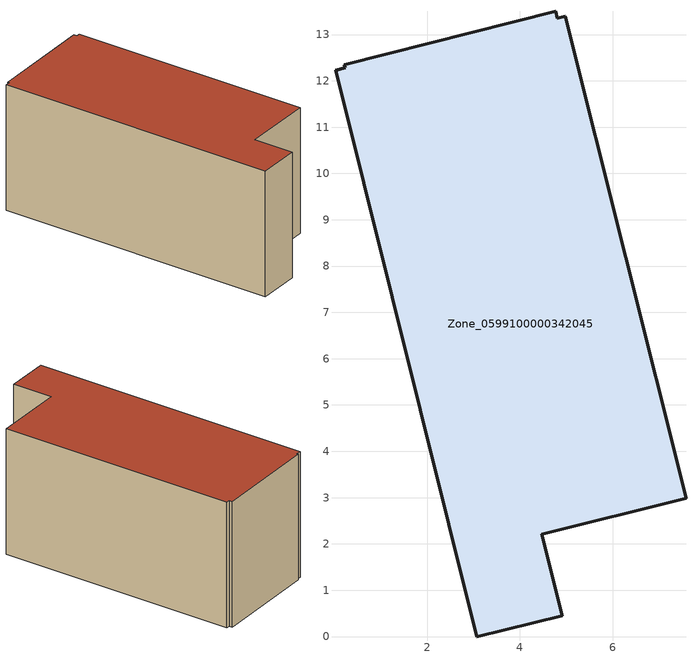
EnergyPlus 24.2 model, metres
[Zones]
Zone_0599100000342045
 floor ground (C_G): 0.23,12.28 0.21,12.35 4.78,13.5 4.81,13.35 4.98,13.39 7.59,2.99 4.48,2.21 4.92,0.45 3.06,0 0.02,12.23 z0
 wall outside (C_F): 0.02,12.23 3.06,0 4.92,0.45 4.48,2.21 7.59,2.99 4.98,13.39 4.81,13.35 4.78,13.5 0.21,12.35 0.23,12.28 0.02,12.23 z0:5.77
 roof outside (C_R): 0.21,12.35 0.23,12.28 0.02,12.23 3.06,0 4.92,0.45 4.48,2.21 7.59,2.99 4.98,13.39 4.81,13.35 4.78,13.5 z5.77
[BUILDING]
Pand.0599100000342045: North Axis=0; Terrain=City; Loads Convergence Tolerance Value=0.04; Temperature Convergence Tolerance Value=0.4; Solar Distribution=FullExterior; Maximum Number of Warmup Days=25; Minimum Number of Warmup Days=1
[Site:Location]
Rotterdam.The.Hague.AP_ZH_NLD Design_Conditions: Latitude=51.96; Longitude=4.45; Time Zone=1; Elevation=-4.5
[SITE:GROUNDTEMPERATURE:BUILDINGSURFACE]
18, 18, 18, 18, 18, 18, 18, 18, 18, 18, 18, 18
[MATERIAL] Thermal Absorptance=0.9; Solar Absorptance=0.7; Visible Absorptance=0.7
Name | Roughness | Thickness | Conductivity | Density | Specific Heat
G.TI.1992-2005 | MediumSmooth | 0.15 | 0.06 | 540 | 1210
F.TI.1992-2005 | Rough | 0.3 | 0.12 | 1920 | 840
R.TI.1992-2005 | MediumRough | 0.2 | 0.08 | 1500 | 1000
[CONSTRUCTION]
C_G: G.TI.1992-2005
C_F: F.TI.1992-2005
C_R: R.TI.1992-2005
[ZONE]
Zone_0599100000342045: Type=1; Multiplier=1; Ceiling Height=Autocalculate; Volume=Autocalculate; Floor Area=autocalculate; Part of Total Floor Area=Yes
[ZONEINFILTRATION:DESIGNFLOWRATE]
Infil_Zone_0599100000342045: Zone or ZoneList or Space or SpaceList=Zone_0599100000342045; Schedule=AlwaysOn; Design Flow Rate Calculation Method=Flow/Area; Flow Rate per Floor Area=0.0015; Constant Term Coefficient=1; Temperature Term Coefficient=0; Velocity Term Coefficient=0; Velocity Squared Term Coefficient=0
[HVACTEMPLATE:ZONE:IDEALLOADSAIRSYSTEM]
Zone_0599100000342045: Maximum Heating Supply Air Temperature=50; Minimum Cooling Supply Air Temperature=13; Maximum Heating Supply Air Humidity Ratio=0.0156; Minimum Cooling Supply Air Humidity Ratio=0.0077; Heating Limit=NoLimit; Cooling Limit=NoLimit; Dehumidification Control Type=ConstantSensibleHeatRatio; Cooling Sensible Heat Ratio=0.7; Dehumidification Setpoint=60; Humidification Control Type=None; Humidification Setpoint=30; Outdoor Air Method=None; Outdoor Air Flow Rate per Person=0.00944; Outdoor Air Flow Rate per Zone Floor Area=0; Outdoor Air Flow Rate per Zone=0; Demand Controlled Ventilation Type=None; Outdoor Air Economizer Type=NoEconomizer; Heat Recovery Type=None; Sensible Heat Recovery Effectiveness=0.7; Latent Heat Recovery Effectiveness=0.65
[ZONECONTROL:THERMOSTAT]
ThermostatControl_Zone_0599100000342045: Zone or ZoneList=Zone_0599100000342045; Control Type Schedule=DualSetpointControlType; Control 1=Thermostat_Zone_0599100000342045; Temperature Difference Between Cutout And Setpoint=0
[THERMOSTATSETPOINT:DUALSETPOINT]
Thermostat_Zone_0599100000342045: Heating Setpoint Temperature Schedule=HeatingSetpoint_Zone_0599100000342045; Cooling Setpoint Temperature Schedule=CoolingSetpoint_Zone_0599100000342045
[SCHEDULE:COMPACT]
HeatingSetpoint_Zone_0599100000342045: Through: 12/31, For: AllDays, Until: 24:00, 21
CoolingSetpoint_Zone_0599100000342045: Through: 12/31, For: AllDays, Until: 24:00, 24
DualSetpointControlType: Through: 12/31, For: AllDays, Until: 24:00, 4
AlwaysOn: Through: 12/31, For: AllDays, Until: 24:00, 1
